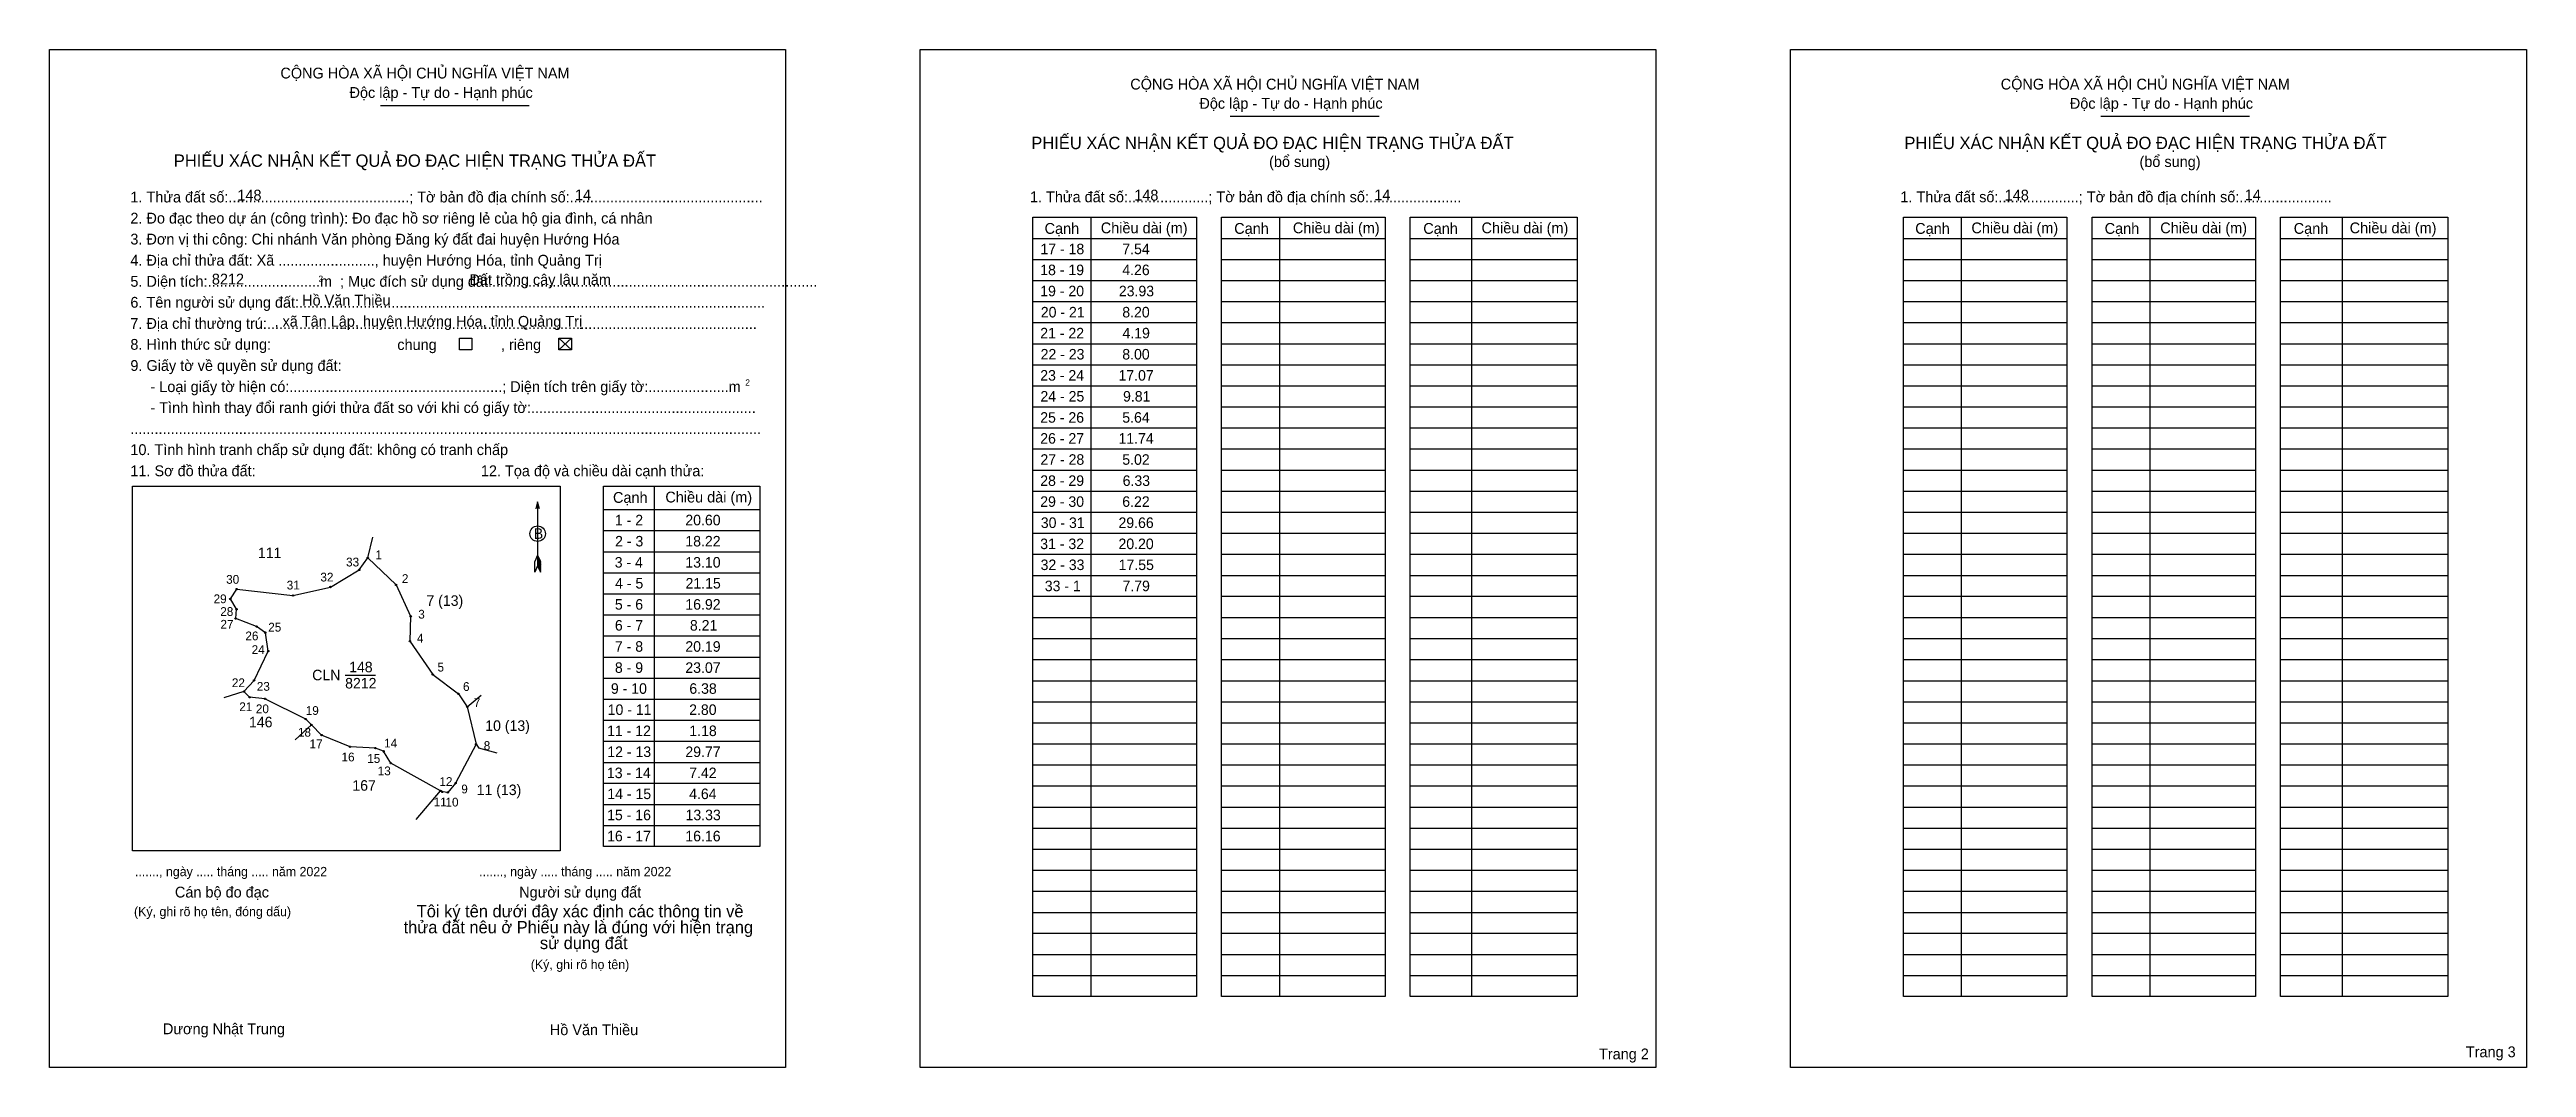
# Model space of a CAD drawing. Extents: x 548828 to 550129, y 1836572 to 1837107.
import ezdxf

# ---------------------------------------------------------------- set-up
doc = ezdxf.new("R2010")
doc.units = 0
for name, color, linetype in [('Level 1', 7, 'Continuous'), ('Level 10', 7, 'Continuous'), ('Level 11', 7, 'Continuous'), ('Level 13', 7, 'Continuous'), ('Level 2', 7, 'Continuous'), ('Level 25', 7, 'Continuous'), ('Level 27', 7, 'Continuous'), ('Level 36', 7, 'Continuous'), ('Level 48', 7, 'Continuous'), ('Level 50', 7, 'Continuous'), ('Level 52', 7, 'Continuous'), ('Level 55', 7, 'Continuous'), ('Level 6', 7, 'Continuous'), ('Level 9', 7, 'Continuous')]:
    doc.layers.add(name, color=color, linetype=linetype)

msp = doc.modelspace()

# ---------------------------------------------------------------- linework, layer by layer
at = {"layer": 'Level 1'}
for p, q in [((548828.4, 1837106.8), (548828.4, 1837106.8)), ((549285.7, 1837106.8), (549285.7, 1837106.8)), ((549002.2, 1837077.5), (549080.4, 1837077.5)), ((549448.6, 1837071.8), (549526.8, 1837071.8)), ((549905.8, 1837071.8), (549984, 1837071.8)), ((549345, 1837007.6), (549430.9, 1837007.6)), ((549375.4, 1837018.7), (549375.4, 1836609.4)), ((549444, 1837007.6), (549530, 1837007.6)), ((549474.5, 1837018.7), (549474.5, 1836609.4)), ((549543.1, 1837007.6), (549630.8, 1837007.6)), ((549575.3, 1837018.7), (549575.3, 1836609.4)), ((549802.2, 1837007.6), (549888.1, 1837007.6)), ((549832.6, 1837018.7), (549832.6, 1836609.4)), ((549901.3, 1837007.6), (549987.2, 1837007.6)), ((549931.7, 1837018.7), (549931.7, 1836609.4)), ((550000.3, 1837007.6), (550088.1, 1837007.6)), ((550032.6, 1837018.7), (550032.6, 1836609.4)), ((549345, 1836996.6), (549430.9, 1836996.6)), ((549444, 1836996.6), (549530, 1836996.6)), ((549543.1, 1836996.6), (549630.8, 1836996.6)), ((549802.2, 1836996.6), (549888.1, 1836996.6)), ((549901.3, 1836996.6), (549987.2, 1836996.6)), ((550000.3, 1836996.6), (550088.1, 1836996.6)), ((549345, 1836985.5), (549430.9, 1836985.5)), ((549444, 1836985.5), (549530, 1836985.5)), ((549543.1, 1836985.5), (549630.8, 1836985.5)), ((549802.2, 1836985.5), (549888.1, 1836985.5)), ((549901.3, 1836985.5), (549987.2, 1836985.5)), ((550000.3, 1836985.5), (550088.1, 1836985.5)), ((549345, 1836974.4), (549430.9, 1836974.4)), ((549444, 1836974.4), (549530, 1836974.4)), ((549543.1, 1836974.4), (549630.8, 1836974.4)), ((549802.2, 1836974.4), (549888.1, 1836974.4)), ((549901.3, 1836974.4), (549987.2, 1836974.4)), ((550000.3, 1836974.4), (550088.1, 1836974.4)), ((549095.9, 1836955.2), (549102.6, 1836949)), ((549095.9, 1836949), (549102.6, 1836955.2)), ((549345, 1836963.4), (549430.9, 1836963.4)), ((549444, 1836963.4), (549530, 1836963.4)), ((549543.1, 1836963.4), (549630.8, 1836963.4)), ((549802.2, 1836963.4), (549888.1, 1836963.4)), ((549901.3, 1836963.4), (549987.2, 1836963.4)), ((550000.3, 1836963.4), (550088.1, 1836963.4)), ((549345, 1836952.3), (549430.9, 1836952.3)), ((549345, 1836941.2), (549430.9, 1836941.2)), ((549444, 1836952.3), (549530, 1836952.3)), ((549444, 1836941.2), (549530, 1836941.2)), ((549543.1, 1836952.3), (549630.8, 1836952.3)), ((549543.1, 1836941.2), (549630.8, 1836941.2)), ((549802.2, 1836952.3), (549888.1, 1836952.3)), ((549802.2, 1836941.2), (549888.1, 1836941.2)), ((549901.3, 1836952.3), (549987.2, 1836952.3)), ((549901.3, 1836941.2), (549987.2, 1836941.2)), ((550000.3, 1836952.3), (550088.1, 1836952.3)), ((550000.3, 1836941.2), (550088.1, 1836941.2)), ((549345, 1836930.2), (549430.9, 1836930.2)), ((549444, 1836930.2), (549530, 1836930.2)), ((549543.1, 1836930.2), (549630.8, 1836930.2)), ((549802.2, 1836930.2), (549888.1, 1836930.2)), ((549901.3, 1836930.2), (549987.2, 1836930.2)), ((550000.3, 1836930.2), (550088.1, 1836930.2)), ((549345, 1836919.1), (549430.9, 1836919.1)), ((549444, 1836919.1), (549530, 1836919.1)), ((549543.1, 1836919.1), (549630.8, 1836919.1)), ((549802.2, 1836919.1), (549888.1, 1836919.1)), ((549901.3, 1836919.1), (549987.2, 1836919.1)), ((550000.3, 1836919.1), (550088.1, 1836919.1)), ((549345, 1836908.1), (549430.9, 1836908.1)), ((549444, 1836908.1), (549530, 1836908.1)), ((549543.1, 1836908.1), (549630.8, 1836908.1)), ((549802.2, 1836908.1), (549888.1, 1836908.1)), ((549901.3, 1836908.1), (549987.2, 1836908.1)), ((550000.3, 1836908.1), (550088.1, 1836908.1)), ((549345, 1836897), (549430.9, 1836897)), ((549444, 1836897), (549530, 1836897)), ((549543.1, 1836897), (549630.8, 1836897)), ((549802.2, 1836897), (549888.1, 1836897)), ((549901.3, 1836897), (549987.2, 1836897)), ((550000.3, 1836897), (550088.1, 1836897)), ((548872, 1836877.5), (548872, 1836877.5)), ((549146, 1836877.5), (549146, 1836688.2)), ((549345, 1836885.9), (549430.9, 1836885.9)), ((549444, 1836885.9), (549530, 1836885.9)), ((549543.1, 1836885.9), (549630.8, 1836885.9)), ((549802.2, 1836885.9), (549888.1, 1836885.9)), ((549901.3, 1836885.9), (549987.2, 1836885.9)), ((550000.3, 1836885.9), (550088.1, 1836885.9)), ((549084.8, 1836869.2), (549084.8, 1836835.7)), ((549119.4, 1836865.2), (549201.5, 1836865.2)), ((549345, 1836874.9), (549430.9, 1836874.9)), ((549345, 1836863.8), (549430.9, 1836863.8)), ((549444, 1836874.9), (549530, 1836874.9)), ((549444, 1836863.8), (549530, 1836863.8)), ((549543.1, 1836874.9), (549630.8, 1836874.9)), ((549543.1, 1836863.8), (549630.8, 1836863.8)), ((549802.2, 1836874.9), (549888.1, 1836874.9)), ((549802.2, 1836863.8), (549888.1, 1836863.8)), ((549901.3, 1836874.9), (549987.2, 1836874.9)), ((549901.3, 1836863.8), (549987.2, 1836863.8)), ((550000.3, 1836874.9), (550088.1, 1836874.9)), ((550000.3, 1836863.8), (550088.1, 1836863.8)), ((549119.4, 1836854.1), (549201.5, 1836854.1)), ((549345, 1836852.7), (549430.9, 1836852.7)), ((549444, 1836852.7), (549530, 1836852.7)), ((549543.1, 1836852.7), (549630.8, 1836852.7)), ((549802.2, 1836852.7), (549888.1, 1836852.7)), ((549901.3, 1836852.7), (549987.2, 1836852.7)), ((550000.3, 1836852.7), (550088.1, 1836852.7)), ((549084.8, 1836841.3), (549083.4, 1836837.9)), ((549083.4, 1836832.3), (549083.4, 1836837.9)), ((549084.8, 1836841.3), (549086.3, 1836837.9)), ((549084.8, 1836840.8), (549086.3, 1836837.4)), ((549084.8, 1836840.3), (549086.3, 1836836.9)), ((549084.8, 1836839.8), (549086.3, 1836836.4)), ((549084.8, 1836839.3), (549086.3, 1836835.9)), ((549084.8, 1836838.8), (549086.3, 1836835.4)), ((549084.8, 1836838.4), (549086.3, 1836834.9)), ((549084.8, 1836837.9), (549086.3, 1836834.4)), ((549084.8, 1836837.4), (549086.3, 1836833.9)), ((549086.3, 1836832.3), (549086.3, 1836837.9)), ((549119.4, 1836843), (549201.5, 1836843)), ((549345, 1836841.7), (549430.9, 1836841.7)), ((549444, 1836841.7), (549530, 1836841.7)), ((549543.1, 1836841.7), (549630.8, 1836841.7)), ((549802.2, 1836841.7), (549888.1, 1836841.7)), ((549901.3, 1836841.7), (549987.2, 1836841.7)), ((550000.3, 1836841.7), (550088.1, 1836841.7)), ((549084.8, 1836835.7), (549083.4, 1836832.3)), ((549084.8, 1836836.9), (549086.3, 1836833.4)), ((549084.8, 1836836.5), (549086.3, 1836832.9)), ((549084.8, 1836835.7), (549086.3, 1836832.3)), ((549119.4, 1836832), (549201.5, 1836832)), ((549345, 1836830.6), (549430.9, 1836830.6)), ((549444, 1836830.6), (549530, 1836830.6)), ((549543.1, 1836830.6), (549630.8, 1836830.6)), ((549802.2, 1836830.6), (549888.1, 1836830.6)), ((549901.3, 1836830.6), (549987.2, 1836830.6)), ((550000.3, 1836830.6), (550088.1, 1836830.6)), ((549119.4, 1836820.9), (549201.5, 1836820.9)), ((549345, 1836819.6), (549430.9, 1836819.6)), ((549444, 1836819.6), (549530, 1836819.6)), ((549543.1, 1836819.6), (549630.8, 1836819.6)), ((549802.2, 1836819.6), (549888.1, 1836819.6)), ((549901.3, 1836819.6), (549987.2, 1836819.6)), ((550000.3, 1836819.6), (550088.1, 1836819.6)), ((549119.4, 1836809.9), (549201.5, 1836809.9)), ((549119.4, 1836798.8), (549201.5, 1836798.8)), ((549345, 1836808.5), (549430.9, 1836808.5)), ((549444, 1836808.5), (549530, 1836808.5)), ((549543.1, 1836808.5), (549630.8, 1836808.5)), ((549802.2, 1836808.5), (549888.1, 1836808.5)), ((549901.3, 1836808.5), (549987.2, 1836808.5)), ((550000.3, 1836808.5), (550088.1, 1836808.5)), ((549119.4, 1836787.7), (549201.5, 1836787.7)), ((549345, 1836797.4), (549430.9, 1836797.4)), ((549345, 1836786.4), (549430.9, 1836786.4)), ((549444, 1836797.4), (549530, 1836797.4)), ((549444, 1836786.4), (549530, 1836786.4)), ((549543.1, 1836797.4), (549630.8, 1836797.4)), ((549543.1, 1836786.4), (549630.8, 1836786.4)), ((549802.2, 1836797.4), (549888.1, 1836797.4)), ((549802.2, 1836786.4), (549888.1, 1836786.4)), ((549901.3, 1836797.4), (549987.2, 1836797.4)), ((549901.3, 1836786.4), (549987.2, 1836786.4)), ((550000.3, 1836797.4), (550088.1, 1836797.4)), ((550000.3, 1836786.4), (550088.1, 1836786.4)), ((549119.4, 1836776.7), (549201.5, 1836776.7)), ((549345, 1836775.3), (549430.9, 1836775.3)), ((549444, 1836775.3), (549530, 1836775.3)), ((549543.1, 1836775.3), (549630.8, 1836775.3)), ((549802.2, 1836775.3), (549888.1, 1836775.3)), ((549901.3, 1836775.3), (549987.2, 1836775.3)), ((550000.3, 1836775.3), (550088.1, 1836775.3)), ((549119.4, 1836765.6), (549201.5, 1836765.6)), ((549345, 1836764.2), (549430.9, 1836764.2)), ((549444, 1836764.2), (549530, 1836764.2)), ((549543.1, 1836764.2), (549630.8, 1836764.2)), ((549802.2, 1836764.2), (549888.1, 1836764.2)), ((549901.3, 1836764.2), (549987.2, 1836764.2)), ((550000.3, 1836764.2), (550088.1, 1836764.2)), ((549119.4, 1836754.5), (549201.5, 1836754.5)), ((549345, 1836753.2), (549430.9, 1836753.2)), ((549444, 1836753.2), (549530, 1836753.2)), ((549543.1, 1836753.2), (549630.8, 1836753.2)), ((549802.2, 1836753.2), (549888.1, 1836753.2)), ((549901.3, 1836753.2), (549987.2, 1836753.2)), ((550000.3, 1836753.2), (550088.1, 1836753.2)), ((549119.4, 1836743.5), (549201.5, 1836743.5)), ((549345, 1836742.1), (549430.9, 1836742.1)), ((549444, 1836742.1), (549530, 1836742.1)), ((549543.1, 1836742.1), (549630.8, 1836742.1)), ((549802.2, 1836742.1), (549888.1, 1836742.1)), ((549901.3, 1836742.1), (549987.2, 1836742.1)), ((550000.3, 1836742.1), (550088.1, 1836742.1)), ((549119.4, 1836732.4), (549201.5, 1836732.4)), ((549119.4, 1836721.4), (549201.5, 1836721.4)), ((549345, 1836731.1), (549430.9, 1836731.1)), ((549345, 1836720), (549430.9, 1836720)), ((549444, 1836731.1), (549530, 1836731.1)), ((549444, 1836720), (549530, 1836720)), ((549543.1, 1836731.1), (549630.8, 1836731.1)), ((549543.1, 1836720), (549630.8, 1836720)), ((549802.2, 1836731.1), (549888.1, 1836731.1)), ((549802.2, 1836720), (549888.1, 1836720)), ((549901.3, 1836731.1), (549987.2, 1836731.1)), ((549901.3, 1836720), (549987.2, 1836720)), ((550000.3, 1836731.1), (550088.1, 1836731.1)), ((550000.3, 1836720), (550088.1, 1836720)), ((549119.4, 1836710.3), (549201.5, 1836710.3)), ((549345, 1836708.9), (549430.9, 1836708.9)), ((549444, 1836708.9), (549530, 1836708.9)), ((549543.1, 1836708.9), (549630.8, 1836708.9)), ((549802.2, 1836708.9), (549888.1, 1836708.9)), ((549901.3, 1836708.9), (549987.2, 1836708.9)), ((550000.3, 1836708.9), (550088.1, 1836708.9)), ((549119.4, 1836699.2), (549201.5, 1836699.2)), ((549345, 1836697.9), (549430.9, 1836697.9)), ((549444, 1836697.9), (549530, 1836697.9)), ((549543.1, 1836697.9), (549630.8, 1836697.9)), ((549802.2, 1836697.9), (549888.1, 1836697.9)), ((549901.3, 1836697.9), (549987.2, 1836697.9)), ((550000.3, 1836697.9), (550088.1, 1836697.9)), ((549096.7, 1836686), (549096.7, 1836686)), ((549345, 1836686.8), (549430.9, 1836686.8)), ((549444, 1836686.8), (549530, 1836686.8)), ((549543.1, 1836686.8), (549630.8, 1836686.8)), ((549802.2, 1836686.8), (549888.1, 1836686.8)), ((549901.3, 1836686.8), (549987.2, 1836686.8)), ((550000.3, 1836686.8), (550088.1, 1836686.8)), ((549345, 1836675.7), (549430.9, 1836675.7)), ((549444, 1836675.7), (549530, 1836675.7)), ((549543.1, 1836675.7), (549630.8, 1836675.7)), ((549802.2, 1836675.7), (549888.1, 1836675.7)), ((549901.3, 1836675.7), (549987.2, 1836675.7)), ((550000.3, 1836675.7), (550088.1, 1836675.7)), ((549345, 1836664.7), (549430.9, 1836664.7)), ((549444, 1836664.7), (549530, 1836664.7)), ((549543.1, 1836664.7), (549630.8, 1836664.7)), ((549802.2, 1836664.7), (549888.1, 1836664.7)), ((549901.3, 1836664.7), (549987.2, 1836664.7)), ((550000.3, 1836664.7), (550088.1, 1836664.7)), ((549345, 1836653.6), (549430.9, 1836653.6)), ((549345, 1836642.6), (549430.9, 1836642.6)), ((549444, 1836653.6), (549530, 1836653.6)), ((549444, 1836642.6), (549530, 1836642.6)), ((549543.1, 1836653.6), (549630.8, 1836653.6)), ((549543.1, 1836642.6), (549630.8, 1836642.6)), ((549802.2, 1836653.6), (549888.1, 1836653.6)), ((549802.2, 1836642.6), (549888.1, 1836642.6)), ((549901.3, 1836653.6), (549987.2, 1836653.6)), ((549901.3, 1836642.6), (549987.2, 1836642.6)), ((550000.3, 1836653.6), (550088.1, 1836653.6)), ((550000.3, 1836642.6), (550088.1, 1836642.6)), ((549345, 1836631.5), (549430.9, 1836631.5)), ((549444, 1836631.5), (549530, 1836631.5)), ((549543.1, 1836631.5), (549630.8, 1836631.5)), ((549802.2, 1836631.5), (549888.1, 1836631.5)), ((549901.3, 1836631.5), (549987.2, 1836631.5)), ((550000.3, 1836631.5), (550088.1, 1836631.5)), ((549345, 1836620.4), (549430.9, 1836620.4)), ((549444, 1836620.4), (549530, 1836620.4)), ((549543.1, 1836620.4), (549630.8, 1836620.4)), ((549802.2, 1836620.4), (549888.1, 1836620.4)), ((549901.3, 1836620.4), (549987.2, 1836620.4)), ((550000.3, 1836620.4), (550088.1, 1836620.4)), ((549215, 1836572.1), (549215, 1836572.1)), ((549672.2, 1836572.1), (549672.2, 1836572.1))]:
    msp.add_line(p, q, dxfattribs=at)
for points in [[(549345, 1837018.7), (549430.9, 1837018.7), (549430.9, 1836609.4), (549345, 1836609.4)], [(549444, 1837018.7), (549530, 1837018.7), (549530, 1836609.4), (549444, 1836609.4)], [(549543.1, 1837018.7), (549630.8, 1837018.7), (549630.8, 1836609.4), (549543.1, 1836609.4)], [(549802.2, 1837018.7), (549888.1, 1837018.7), (549888.1, 1836609.4), (549802.2, 1836609.4)], [(549901.3, 1837018.7), (549987.2, 1837018.7), (549987.2, 1836609.4), (549901.3, 1836609.4)], [(550000.3, 1837018.7), (550088.1, 1837018.7), (550088.1, 1836609.4), (550000.3, 1836609.4)], [(548872, 1836877.5), (549096.7, 1836877.5), (549096.7, 1836686), (548872, 1836686)], [(549119.4, 1836877.5), (549201.5, 1836877.5), (549201.5, 1836688.2), (549119.4, 1836688.2)]]:
    msp.add_lwpolyline(points, close=True, dxfattribs=at)
msp.add_lwpolyline([(549085.8, 1836865.6), (549084.8, 1836869.2), (549083.9, 1836865.6)], dxfattribs=at)
msp.add_circle((549084.8, 1836852.5), 4.08, dxfattribs=at)
at = {"layer": 'Level 10'}
msp.add_lwpolyline([(549007.7, 1836731.9), (549003.9, 1836738.2), (548999.6, 1836739.9), (548986.3, 1836740.6), (548971.3, 1836746.7), (548966, 1836752.1), (548963, 1836755.1), (548941.6, 1836765.8), (548933.5, 1836766.6), (548930.5, 1836769.6), (548935.9, 1836775.4), (548943.3, 1836790.8), (548941.8, 1836800.5), (548937.2, 1836803.7), (548926.2, 1836807.9), (548926.7, 1836812.8), (548923.4, 1836818.2), (548926.8, 1836823.4), (548956.3, 1836820), (548976, 1836824.5), (548991.1, 1836833.5), (548995.6, 1836839.8), (549010.5, 1836825.6), (549018.1, 1836809.1), (549017.7, 1836796), (549029.7, 1836778.6), (549043.2, 1836768.4), (549047.8, 1836761.6), (549052.5, 1836741.9), (549041.7, 1836721.5), (549037.6, 1836716.6), (549034.8, 1836716.9), (549033.8, 1836717.4)], close=True, dxfattribs=at)
at = {"layer": 'Level 11'}
for centre in [(548995.6, 1836839.8), (548976, 1836824.5), (548991.1, 1836833.5), (549010.5, 1836825.6), (548923.4, 1836818.2), (548926.7, 1836812.8), (548926.8, 1836823.4), (548956.3, 1836820), (548926.2, 1836807.9), (548937.2, 1836803.7), (548941.8, 1836800.5), (549018.1, 1836809.1), (548943.3, 1836790.8), (549017.7, 1836796), (548935.9, 1836775.4), (549029.7, 1836778.6), (548930.5, 1836769.6), (548933.5, 1836766.6), (548941.6, 1836765.8), (549043.2, 1836768.4), (549047.8, 1836761.6), (548963, 1836755.1), (548966, 1836752.1), (548971.3, 1836746.7), (548986.3, 1836740.6), (548999.6, 1836739.9), (549003.9, 1836738.2), (549052.5, 1836741.9), (549007.7, 1836731.9), (549007.7, 1836731.9), (549041.7, 1836721.5), (549033.8, 1836717.4), (549034.8, 1836716.9), (549037.6, 1836716.6)]:
    msp.add_circle(centre, 0.369, dxfattribs=at)
at = {"layer": 'Level 2'}
for points in [[(548828.4, 1837106.8), (549215, 1837106.8), (549215, 1836572.1), (548828.4, 1836572.1)], [(549285.7, 1837106.8), (549672.2, 1837106.8), (549672.2, 1836572.1), (549285.7, 1836572.1)], [(549742.9, 1837106.8), (550129.4, 1837106.8), (550129.4, 1836572.1), (549742.9, 1836572.1)]]:
    msp.add_lwpolyline(points, close=True, dxfattribs=at)
at = {"layer": 'Level 25'}
for p, q in [((548956.3, 1836820), (548976, 1836824.5)), ((548941.8, 1836800.5), (548937.2, 1836803.7)), ((548963, 1836755.1), (548941.6, 1836765.8)), ((548963, 1836755.1), (548966, 1836752.1)), ((548986.3, 1836740.6), (548971.3, 1836746.7)), ((548999.6, 1836739.9), (548986.3, 1836740.6)), ((549041.7, 1836721.5), (549037.6, 1836716.6))]:
    msp.add_line(p, q, dxfattribs=at)
at = {"layer": 'Level 27'}
for p, q in [((548995.6, 1836839.8), (548998.2, 1836850.6)), ((548930.5, 1836769.6), (548919.9, 1836766.3))]:
    msp.add_line(p, q, dxfattribs=at)
at = {"layer": 'Level 50'}
for points in [[(549043.7, 1836955.2), (549050.3, 1836955.2), (549050.3, 1836949), (549043.7, 1836949)], [(549095.9, 1836955.2), (549102.6, 1836955.2), (549102.6, 1836949), (549095.9, 1836949)]]:
    msp.add_lwpolyline(points, close=True, dxfattribs=at)
at = {"layer": 'Level 9'}
for p, q in [((548983.7, 1836778.2), (548999.7, 1836778.2)), ((549047.8, 1836761.6), (549055.2, 1836767.7)), ((548957.4, 1836744.3), (548966, 1836752.1)), ((549052.5, 1836741.9), (549054, 1836739.9)), ((549063.6, 1836737.2), (549054, 1836739.9)), ((549021, 1836702.3), (549033.8, 1836717.4))]:
    msp.add_line(p, q, dxfattribs=at)

# ---------------------------------------------------------------- texts
at = {"layer": 'Level 1'}
for s, height, p in [('CỘNG HÒA XÃ HỘI CHỦ NGHĨA VIỆT NAM', 5.678, (548949.7, 1837091.6)), ('Độc lập - Tự do - Hạnh phúc', 5.678, (548986, 1837081.4)), ('CỘNG HÒA XÃ HỘI CHỦ NGHĨA VIỆT NAM', 5.678, (549396.1, 1837085.8)), ('CỘNG HÒA XÃ HỘI CHỦ NGHĨA VIỆT NAM', 5.678, (549853.3, 1837085.8)), ('Độc lập - Tự do - Hạnh phúc', 5.678, (549432.4, 1837075.7)), ('Độc lập - Tự do - Hạnh phúc', 5.678, (549889.6, 1837075.7)), ('PHIẾU XÁC NHẬN KẾT QUẢ ĐO ĐẠC HIỆN TRẠNG THỬA ĐẤT', 6.49, (549344.1, 1837054.5)), ('PHIẾU XÁC NHẬN KẾT QUẢ ĐO ĐẠC HIỆN TRẠNG THỬA ĐẤT', 6.49, (549802.7, 1837054.5)), ('PHIẾU XÁC NHẬN KẾT QUẢ ĐO ĐẠC HIỆN TRẠNG THỬA ĐẤT', 6.49, (548893.7, 1837045.2)), ('(bổ sung)', 5.68, (549469, 1837045.1)), ('(bổ sung)', 5.68, (549926.2, 1837045.1)), ('1. Thửa đất số:.............................................; Tờ bản đồ địa chính số:................................................', 5.6783, (548870.9, 1837026.5)), ('1. Thửa đất số:....................; Tờ bản đồ địa chính số:.......................', 5.678, (549343.4, 1837026.6)), ('1. Thửa đất số:....................; Tờ bản đồ địa chính số:.......................', 5.678, (549800.6, 1837026.6)), ('2. Đo đạc theo dự án (công trình): Đo đạc hồ sơ riêng lẻ của hộ gia đình, cá nhân', 5.678, (548870.9, 1837015.4)), ('3. Đơn vị thi công: Chi nhánh Văn phòng Đăng ký đất đai huyện Hướng Hóa', 5.678, (548870.9, 1837004.4)), ('Cạnh', 5.68, (549351.1, 1837010)), ('Chiều dài (m)', 5.678, (549380.6, 1837010.3)), ('Cạnh', 5.68, (549450.7, 1837010)), ('Chiều dài (m)', 5.678, (549481.5, 1837010.3)), ('Cạnh', 5.68, (549550, 1837010)), ('Chiều dài (m)', 5.678, (549580.6, 1837010.3)), ('Cạnh', 5.68, (549808.4, 1837010)), ('Chiều dài (m)', 5.678, (549837.9, 1837010.3)), ('Cạnh', 5.68, (549907.9, 1837010)), ('Chiều dài (m)', 5.678, (549937.1, 1837010.3)), ('Cạnh', 5.68, (550007.2, 1837010)), ('Chiều dài (m)', 5.678, (550036.6, 1837010.3)), ('4. Địa chỉ thửa đất: Xã ........................, huyện Hướng Hóa, tỉnh Quảng Trị', 5.678, (548870.9, 1836993.3)), ('5. Diện tích:............................m  ; Mục đích sử dụng đất:.................................................................................', 5.6783, (548870.9, 1836982.2)), ('2', 3.24, (548969.7, 1836984.8)), ('6. Tên người sử dụng đất:....................................................................................................................', 5.6783, (548870.9, 1836971.2)), ('7. Địa chỉ thường trú:..........................................................................................................................', 5.6783, (548870.9, 1836960.1)), ('chung                , riêng', 5.678, (549011.1, 1836949)), ('9. Giấy tờ về quyền sử dụng đất:', 5.678, (548870.9, 1836938)), ('     - Loại giấy tờ hiện có:.....................................................; Diện tích trên giấy tờ:....................m', 5.6783, (548870.9, 1836926.9)), ('2', 3.24, (549193.9, 1836930.3)), ('     - Tình hình thay đổi ranh giới thửa đất so với khi có giấy tờ:........................................................', 5.6783, (548870.9, 1836915.9)), ('.............................................................................................................................................................', 5.6783, (548870.9, 1836904.8)), ('10. Tình hình tranh chấp sử dụng đất: không có tranh chấp', 5.678, (548870.9, 1836893.8)), ('11. Sơ đồ thửa đất:', 5.678, (548870.9, 1836882.7)), ('12. Tọa độ và chiều dài cạnh thửa:', 5.678, (549055, 1836882.7)), ('Cạnh', 5.68, (549124.4, 1836868.7)), ('Chiều dài (m)', 5.678, (549151.9, 1836868.9)), ('B', 5.53, (549082.8, 1836849.8)), ('......., ngày ..... tháng ..... năm 2022', 4.867, (548873.3, 1836672.6)), ('......., ngày ..... tháng ..... năm 2022', 4.867, (549054.1, 1836672.6)), ('(Ký, ghi rõ họ tên, đóng dấu)', 4.867, (548872.8, 1836651.6)), ('Cán bộ đo đạc', 5.678, (548894.3, 1836661.4)), ('Tôi ký tên dưới đây xác định các thông tin về', 6.453, (549021.3, 1836651)), ('Người sử dụng đất', 5.678, (549075.1, 1836661.4)), ('thửa đất nêu ở Phiếu này là đúng với hiện trạng', 6.453, (549014.4, 1836642.6)), ('(Ký, ghi rõ họ tên)', 4.867, (549081.2, 1836623.8)), ('sử dụng đất', 6.453, (549086, 1836634.3)), ('Dương Nhật Trung', 5.678, (548888, 1836589.6)), ('Trang 2', 5.68, (549642.3, 1836576.4)), ('Trang 3', 5.68, (550097.6, 1836577.5))]:
    msp.add_text(s, height=height, dxfattribs=at).set_placement(p)
at = {"layer": 'Level 13'}
for s, p in [('148', (548985.8, 1836779.7)), ('CLN', (548966.4, 1836775.5)), ('8212', (548983.7, 1836771.2))]:
    msp.add_text(s, height=5.53, dxfattribs=at).set_placement(p)
at = {"layer": 'Level 36'}
for s, p in [('111', (548937.9, 1836839.7)), ('7 (13)', (549026.4, 1836814.6)), ('146', (548933.2, 1836750.8)), ('10 (13)', (549057.3, 1836748.9)), ('167', (548987.5, 1836717.5)), ('11 (13)', (549052.8, 1836715.2))]:
    msp.add_text(s, height=5.53, dxfattribs=at).set_placement(p)
at = {"layer": 'Level 48'}
msp.add_text('8. Hình thức sử dụng:', height=5.679, dxfattribs=at).set_placement((548870.9, 1836949.1))
at = {"layer": 'Level 52'}
for s, p in [('17 - 18', (549348.9, 1836999.3)), ('18 - 19', (549348.8, 1836988.3)), ('4.26', (549391.9, 1836988.3)), ('7.54', (549391.9, 1836999.3)), ('19 - 20', (549348.8, 1836977.2)), ('23.93', (549390.1, 1836977.2)), ('20 - 21', (549349.1, 1836966.1)), ('8.20', (549391.9, 1836966.1)), ('21 - 22', (549348.8, 1836955.1)), ('4.19', (549392, 1836955.1)), ('22 - 23', (549349, 1836944)), ('8.00', (549391.9, 1836944)), ('23 - 24', (549348.8, 1836932.9)), ('17.07', (549389.9, 1836932.9)), ('25 - 26', (549348.8, 1836910.8)), ('24 - 25', (549348.9, 1836921.9)), ('5.64', (549391.9, 1836910.8)), ('9.81', (549392.3, 1836921.9)), ('26 - 27', (549348.8, 1836899.8)), ('11.74', (549389.9, 1836899.8)), ('27 - 28', (549348.9, 1836888.7)), ('5.02', (549391.9, 1836888.7)), ('28 - 29', (549348.8, 1836877.6)), ('6.33', (549392.1, 1836877.6)), ('29 - 30', (549348.8, 1836866.6)), ('6.22', (549391.9, 1836866.6)), ('1 - 2', (549125.4, 1836856.9)), ('2 - 3', (549125.5, 1836845.8)), ('20.60', (549162.4, 1836856.9)), ('18.22', (549162.4, 1836845.8)), ('31 - 32', (549348.8, 1836844.4)), ('30 - 31', (549349.1, 1836855.5)), ('29.66', (549389.9, 1836855.5)), ('20.20', (549389.9, 1836844.4)), ('3 - 4', (549125.3, 1836834.7)), ('13.10', (549162.4, 1836834.7)), ('32 - 33', (549349, 1836833.4)), ('17.55', (549390, 1836833.4)), ('4 - 5', (549125.5, 1836823.7)), ('21.15', (549162.5, 1836823.7)), ('33 - 1', (549351.2, 1836822.3)), ('7.79', (549392, 1836822.3)), ('5 - 6', (549125.4, 1836812.6)), ('16.92', (549162.4, 1836812.6)), ('6 - 7', (549125.4, 1836801.6)), ('8.21', (549164.8, 1836801.6)), ('8 - 9', (549125.4, 1836779.4)), ('7 - 8', (549125.4, 1836790.5)), ('20.19', (549162.4, 1836790.5)), ('23.07', (549162.4, 1836779.4)), ('9 - 10', (549123.3, 1836768.4)), ('6.38', (549164.5, 1836768.4)), ('10 - 11', (549121.6, 1836757.3)), ('2.80', (549164.4, 1836757.3)), ('11 - 12', (549121.3, 1836746.2)), ('1.18', (549164.5, 1836746.2)), ('12 - 13', (549121.4, 1836735.2)), ('29.77', (549162.4, 1836735.2)), ('13 - 14', (549121.2, 1836724.1)), ('7.42', (549164.4, 1836724.1)), ('15 - 16', (549121.3, 1836702)), ('14 - 15', (549121.4, 1836713.1)), ('13.33', (549162.5, 1836702)), ('4.64', (549164.4, 1836713.1)), ('16 - 17', (549121.3, 1836690.9)), ('16.16', (549162.4, 1836690.9))]:
    msp.add_text(s, height=5.53, dxfattribs=at).set_placement(p)
at = {"layer": 'Level 55'}
for s, p in [('1', (548995.5, 1836839.8)), ('32', (548975.8, 1836824.5)), ('33', (548991, 1836833.5)), ('2', (549010.5, 1836825.6)), ('29', (548923.3, 1836818.2)), ('28', (548926.6, 1836812.8)), ('30', (548926.7, 1836823.4)), ('31', (548956.2, 1836820)), ('27', (548926.1, 1836807.9)), ('26', (548937, 1836803.7)), ('25', (548941.7, 1836800.5)), ('3', (549018.1, 1836809.1)), ('24', (548943.2, 1836790.8)), ('4', (549017.7, 1836796)), ('23', (548935.7, 1836775.4)), ('5', (549029.7, 1836778.6)), ('22', (548930.3, 1836769.6)), ('21', (548933.3, 1836766.6)), ('20', (548941.5, 1836765.8)), ('6', (549043.1, 1836768.4)), ('7', (549047.8, 1836761.6)), ('19', (548962.9, 1836755.1)), ('18', (548965.9, 1836752.1)), ('17', (548971.2, 1836746.7)), ('16', (548986.1, 1836740.6)), ('15', (548999.5, 1836739.9)), ('14', (549003.8, 1836738.2)), ('8', (549052.4, 1836741.9)), ('13', (549007.6, 1836731.9)), ('9', (549041.6, 1836721.5)), ('12', (549033.6, 1836717.4)), ('11', (549034.7, 1836716.9)), ('10', (549037.5, 1836716.6))]:
    msp.add_text(s, height=0.184, dxfattribs=at).set_placement(p)
at = {"layer": 'Level 6'}
for s, height, p in [('148', 5.68, (548927.1, 1837027.5)), ('14', 5.68, (549104.4, 1837027.6)), ('148', 5.68, (549398.2, 1837027.5)), ('14', 5.68, (549524.3, 1837027.6)), ('148', 5.68, (549855.4, 1837027.5)), ('14', 5.68, (549981.5, 1837027.6)), ('8212', 5.68, (548913.7, 1836983.4)), ('Đất trồng cây lâu năm', 5.679, (549049, 1836983.1)), (', xã Tân Lập, huyện Hướng Hóa, tỉnh Quảng Trị', 5.679, (548946.6, 1836961.2)), ('Hồ Văn Thiều', 5.679, (548961.1, 1836972.3)), ('Hồ Văn Thiều', 5.679, (549091.2, 1836589.1))]:
    msp.add_text(s, height=height, dxfattribs=at).set_placement(p)
at = {"layer": 'Level 9'}
for s, p in [('33', (548984.2, 1836835.3)), ('1', (548999.6, 1836839.1)), ('30', (548921.2, 1836826.2)), ('31', (548953, 1836823.2)), ('32', (548970.7, 1836827.4)), ('2', (549013.5, 1836826.6)), ('29', (548914.6, 1836816)), ('28', (548918.1, 1836809.3)), ('3', (549022.1, 1836807.9)), ('27', (548918.2, 1836802.6)), ('26', (548931.3, 1836796.5)), ('25', (548943.3, 1836801.1)), ('4', (549021.4, 1836795.3)), ('24', (548934.6, 1836789.3)), ('22', (548924.2, 1836771.9)), ('23', (548937.3, 1836770)), ('5', (549032.2, 1836780.1)), ('6', (549045.6, 1836769.9)), ('21', (548928.1, 1836759.3)), ('20', (548936.8, 1836758.2)), ('19', (548963, 1836757.3)), ('7', (549051.3, 1836761.5)), ('18', (548958.9, 1836745.9)), ('17', (548965, 1836739.8)), ('16', (548981.8, 1836732.9)), ('15', (548995.3, 1836732.1)), ('14', (549004.2, 1836740.2)), ('8', (549056.5, 1836738.9)), ('13', (549000.8, 1836725.6)), ('12', (549033.2, 1836720)), ('9', (549044.7, 1836716.1)), ('11', (549030.2, 1836709.3)), ('10', (549036.4, 1836709.2))]:
    msp.add_text(s, height=4.61, dxfattribs=at).set_placement(p)

doc.saveas('drawing.dxf')
